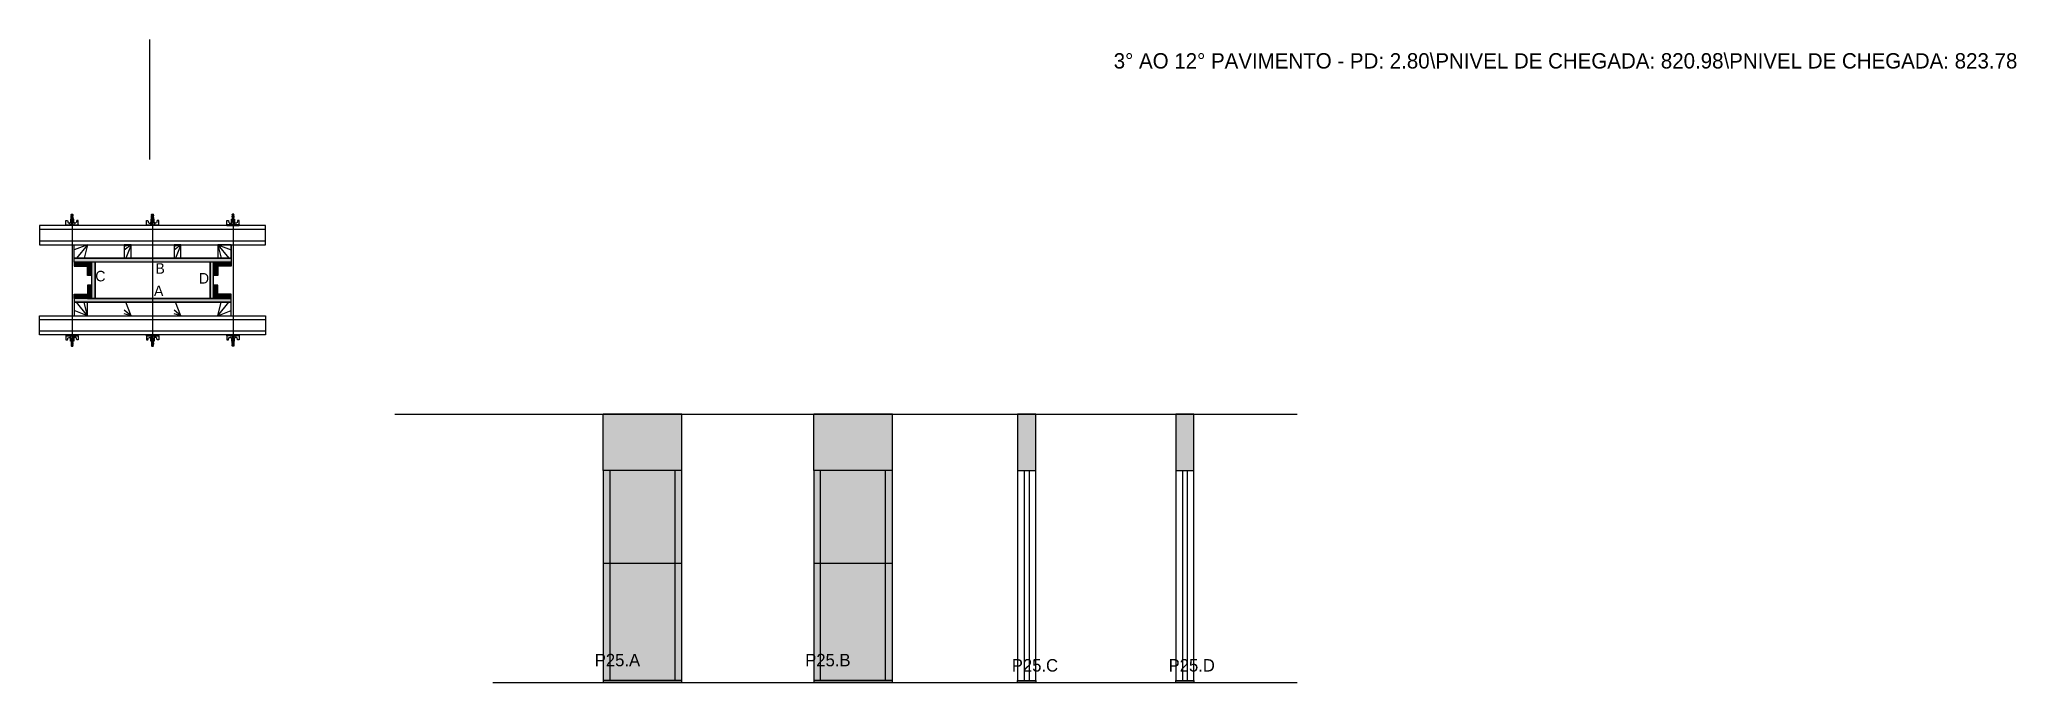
# Model space of a CAD drawing. Header units: metres. Extents: x 4233 to 6297, y 5226 to 5897.
import ezdxf

# ---------------------------------------------------------------- set-up
doc = ezdxf.new("R2010")
doc.units = ezdxf.units.M
for name, color, linetype in [('CHAPA', 7, 'Continuous'), ('COTA', 7, 'Continuous'), ('Hachura', 7, 'Continuous'), ('Madeira', 7, 'Continuous'), ('NOMENCLATURA', 7, 'Continuous'), ('Nível', 7, 'Continuous'), ('Painéis', 7, 'Continuous'), ('Perfil Metálico', 7, 'Continuous'), ('SARR_2.2x7', 7, 'Continuous'), ('SARRAFO', 7, 'Continuous'), ('Texto Seção', 7, 'Continuous'), ('TEXTO_GERAL', 7, 'Continuous')]:
    doc.layers.add(name, color=color, linetype=linetype)

msp = doc.modelspace()

# ---------------------------------------------------------------- hatches: boundary and pattern name
at = {"layer": 'COTA'}
h = msp.add_hatch(color=7, dxfattribs=at)
h.dxf.hatch_style = 1
h.paths.add_polyline_path([(4821.3, 5506.1), (4821.3, 5447.1), (4821.3, 5447.1), (4903.3, 5447.1), (4903.3, 5447.1), (4903.3, 5506.1), (4903.3, 5506.1), (4821.3, 5506.1)])
h = msp.add_hatch(color=7, dxfattribs=at)
h.dxf.hatch_style = 1
h.paths.add_polyline_path([(5041.1, 5506.1), (5041.1, 5447.1), (5041.1, 5447.1), (5123.1, 5447.1), (5123.1, 5447.1), (5123.1, 5506.1), (5123.1, 5506.1), (5041.1, 5506.1)])
h = msp.add_hatch(color=7, dxfattribs=at)
h.dxf.hatch_style = 1
h.paths.add_polyline_path([(5272.8, 5447.1), (5272.8, 5506.1), (5272.8, 5506.1), (5253.8, 5506.1), (5253.8, 5506.1), (5253.8, 5447.1), (5253.8, 5447.1), (5272.8, 5447.1)])
h = msp.add_hatch(color=7, dxfattribs=at)
h.dxf.hatch_style = 1
h.paths.add_polyline_path([(5438, 5447.1), (5438, 5506.1), (5438, 5506.1), (5419, 5506.1), (5419, 5506.1), (5419, 5447.1), (5419, 5447.1), (5438, 5447.1)])
at = {"layer": 'Hachura'}
h = msp.add_hatch(color=7, dxfattribs=at)
h.dxf.hatch_style = 1
h.paths.add_polyline_path([(4268.7, 5664.7), (4268.7, 5668.7), (4268.7, 5668.7), (4432.7, 5668.7), (4432.7, 5668.7), (4432.7, 5664.7), (4432.7, 5664.7), (4268.7, 5664.7)])
h = msp.add_hatch(color=7, dxfattribs=at)
h.dxf.hatch_style = 1
h.paths.add_polyline_path([(4268.7, 5664.7), (4268.7, 5668.7), (4268.7, 5668.7), (4432.7, 5668.7), (4432.7, 5668.7), (4432.7, 5664.7), (4432.7, 5664.7), (4268.7, 5664.7)])
h = msp.add_hatch(color=7, dxfattribs=at)
h.dxf.hatch_style = 1
h.paths.add_polyline_path([(4282.7, 5664.7), (4282.7, 5660.3), (4282.7, 5660.3), (4268.7, 5660.3), (4268.7, 5660.3), (4268.7, 5664.7), (4268.7, 5664.7), (4282.7, 5664.7)])
h = msp.add_hatch(color=7, dxfattribs=at)
h.dxf.hatch_style = 1
h.paths.add_polyline_path([(4287.1, 5664.7), (4282.7, 5664.7), (4282.7, 5664.7), (4282.7, 5650.7), (4282.7, 5650.7), (4287.1, 5650.7), (4287.1, 5650.7), (4287.1, 5664.7)])
h = msp.add_hatch(color=7, dxfattribs=at)
h.dxf.hatch_style = 1
h.paths.add_polyline_path([(4290.7, 5664.7), (4287.1, 5664.7), (4287.1, 5664.7), (4287.1, 5626.7), (4287.1, 5626.7), (4290.7, 5626.7), (4290.7, 5626.7), (4290.7, 5664.7)])
h = msp.add_hatch(color=7, dxfattribs=at)
h.dxf.hatch_style = 1
h.paths.add_polyline_path([(4290.7, 5664.7), (4287.1, 5664.7), (4287.1, 5664.7), (4287.1, 5626.7), (4287.1, 5626.7), (4290.7, 5626.7), (4290.7, 5626.7), (4290.7, 5664.7)])
h = msp.add_hatch(color=7, dxfattribs=at)
h.dxf.hatch_style = 1
h.paths.add_polyline_path([(4414.3, 5664.7), (4410.7, 5664.7), (4410.7, 5664.7), (4410.7, 5626.7), (4410.7, 5626.7), (4414.3, 5626.7), (4414.3, 5626.7), (4414.3, 5664.7)])
h = msp.add_hatch(color=7, dxfattribs=at)
h.dxf.hatch_style = 1
h.paths.add_polyline_path([(4414.3, 5664.7), (4410.7, 5664.7), (4410.7, 5664.7), (4410.7, 5626.7), (4410.7, 5626.7), (4414.3, 5626.7), (4414.3, 5626.7), (4414.3, 5664.7)])
h = msp.add_hatch(color=7, dxfattribs=at)
h.dxf.hatch_style = 1
h.paths.add_polyline_path([(4418.7, 5664.7), (4414.3, 5664.7), (4414.3, 5664.7), (4414.3, 5650.7), (4414.3, 5650.7), (4418.7, 5650.7), (4418.7, 5650.7), (4418.7, 5664.7)])
h = msp.add_hatch(color=7, dxfattribs=at)
h.dxf.hatch_style = 1
h.paths.add_polyline_path([(4418.7, 5664.7), (4418.7, 5660.3), (4418.7, 5660.3), (4432.7, 5660.3), (4432.7, 5660.3), (4432.7, 5664.7), (4432.7, 5664.7), (4418.7, 5664.7)])
h = msp.add_hatch(color=7, dxfattribs=at)
h.dxf.hatch_style = 1
h.paths.add_polyline_path([(4287.1, 5626.7), (4282.7, 5626.7), (4282.7, 5626.7), (4282.7, 5640.7), (4282.7, 5640.7), (4287.1, 5640.7), (4287.1, 5640.7), (4287.1, 5626.7)])
h = msp.add_hatch(color=7, dxfattribs=at)
h.dxf.hatch_style = 1
h.paths.add_polyline_path([(4418.7, 5626.7), (4414.3, 5626.7), (4414.3, 5626.7), (4414.3, 5640.7), (4414.3, 5640.7), (4418.7, 5640.7), (4418.7, 5640.7), (4418.7, 5626.7)])
h = msp.add_hatch(color=7, dxfattribs=at)
h.dxf.hatch_style = 1
h.paths.add_polyline_path([(4282.7, 5626.7), (4282.7, 5631.1), (4282.7, 5631.1), (4268.7, 5631.1), (4268.7, 5631.1), (4268.7, 5626.7), (4268.7, 5626.7), (4282.7, 5626.7)])
h = msp.add_hatch(color=7, dxfattribs=at)
h.dxf.hatch_style = 1
h.paths.add_polyline_path([(4268.7, 5626.7), (4268.7, 5622.7), (4268.7, 5622.7), (4432.7, 5622.7), (4432.7, 5622.7), (4432.7, 5626.7), (4432.7, 5626.7), (4268.7, 5626.7)])
h = msp.add_hatch(color=7, dxfattribs=at)
h.dxf.hatch_style = 1
h.paths.add_polyline_path([(4268.7, 5626.7), (4268.7, 5622.7), (4268.7, 5622.7), (4432.7, 5622.7), (4432.7, 5622.7), (4432.7, 5626.7), (4432.7, 5626.7), (4268.7, 5626.7)])
h = msp.add_hatch(color=7, dxfattribs=at)
h.dxf.hatch_style = 1
h.paths.add_polyline_path([(4418.7, 5626.7), (4418.7, 5631.1), (4418.7, 5631.1), (4432.7, 5631.1), (4432.7, 5631.1), (4432.7, 5626.7), (4432.7, 5626.7), (4418.7, 5626.7)])
h = msp.add_hatch(color=7, dxfattribs=at)
h.dxf.hatch_style = 1
h.paths.add_polyline_path([(4903.3, 5447.1), (4821.3, 5447.1), (4821.3, 5447.1), (4821.3, 5226.1), (4821.3, 5226.1), (4903.3, 5226.1), (4903.3, 5226.1), (4903.3, 5447.1)])
h = msp.add_hatch(color=7, dxfattribs=at)
h.dxf.hatch_style = 1
h.paths.add_polyline_path([(5123.1, 5447.1), (5041.1, 5447.1), (5041.1, 5447.1), (5041.1, 5226.1), (5041.1, 5226.1), (5123.1, 5226.1), (5123.1, 5226.1), (5123.1, 5447.1)])

# ---------------------------------------------------------------- linework, layer by layer
at = {"layer": 'CHAPA', "color": 7, "lineweight": 25}
for points in [[(4268.7, 5664.7), (4268.7, 5668.7), (4432.7, 5668.7), (4432.7, 5664.7)], [(4268.7, 5664.7), (4268.7, 5668.7), (4432.7, 5668.7), (4432.7, 5664.7)], [(4290.7, 5664.7), (4287.1, 5664.7), (4287.1, 5626.7), (4290.7, 5626.7)], [(4290.7, 5664.7), (4287.1, 5664.7), (4287.1, 5626.7), (4290.7, 5626.7)], [(4414.3, 5664.7), (4410.7, 5664.7), (4410.7, 5626.7), (4414.3, 5626.7)], [(4414.3, 5664.7), (4410.7, 5664.7), (4410.7, 5626.7), (4414.3, 5626.7)], [(4268.7, 5626.7), (4268.7, 5622.7), (4432.7, 5622.7), (4432.7, 5626.7)], [(4268.7, 5626.7), (4268.7, 5622.7), (4432.7, 5622.7), (4432.7, 5626.7)]]:
    msp.add_lwpolyline(points, close=True, dxfattribs=at)
at = {"layer": 'COTA', "color": 7, "lineweight": 25}
for p, q in [((4903.3, 5506.1), (4821.3, 5506.1)), ((4821.3, 5447.1), (4821.3, 5506.1)), ((4903.3, 5447.1), (4903.3, 5506.1)), ((5123.1, 5506.1), (5041.1, 5506.1)), ((5041.1, 5447.1), (5041.1, 5506.1)), ((5123.1, 5447.1), (5123.1, 5506.1))]:
    msp.add_line(p, q, dxfattribs=at)
for points in [[(5272.8, 5447.1), (5272.8, 5506.1), (5253.8, 5506.1), (5253.8, 5447.1)], [(5438, 5447.1), (5438, 5506.1), (5419, 5506.1), (5419, 5447.1)]]:
    msp.add_lwpolyline(points, dxfattribs=at)
at = {"layer": 'Defpoints', "color": 7, "lineweight": 25}
msp.add_line((4347.7, 5771.8), (4347.7, 5896.8), dxfattribs=at)
at = {"layer": 'Hachura', "color": 7, "lineweight": 25}
for p, q in [((4260.3, 5702.7), (4260.3, 5707.9)), ((4260.3, 5707.9), (4261.9, 5707.9)), ((4260.3, 5703.6), (4273.2, 5703.6)), ((4260.3, 5703.6), (4265.4, 5703.6)), ((4273.2, 5702.7), (4260.3, 5702.7)), ((4260.4, 5703.7), (4260.4, 5702.7)), ((4260.6, 5703.7), (4260.6, 5702.7)), ((4260.9, 5703.7), (4260.9, 5702.7)), ((4261.4, 5703.7), (4261.4, 5702.7)), ((4261.9, 5707.9), (4262.5, 5705.7)), ((4262.2, 5703.7), (4262.2, 5702.7)), ((4262.8, 5705.4), (4264.8, 5705.4)), ((4263.7, 5703.7), (4263.7, 5702.7)), ((4272.2, 5702.7), (4264.4, 5702.7)), ((4264.8, 5706.2), (4268.6, 5706.2)), ((4264.8, 5703.6), (4264.8, 5706.2)), ((4266.7, 5703.6), (4264.8, 5703.6)), ((4268.4, 5709.4), (4265, 5709.4)), ((4268.4, 5709.4), (4265, 5709.4)), ((4265, 5709.4), (4265, 5706.2)), ((4265.4, 5703.6), (4266.1, 5703.6)), ((4265.6, 5713.8), (4267.8, 5712.7)), ((4267.7, 5712.5), (4265.6, 5713.6)), ((4265.6, 5712.6), (4267.8, 5711.6)), ((4267.7, 5711.3), (4265.6, 5712.4)), ((4265.6, 5711.5), (4267.8, 5710.4)), ((4267.7, 5710.2), (4265.6, 5711.2)), ((4266.8, 5709.4), (4265.6, 5710.1)), ((4265.7, 5714.2), (4266, 5714.5)), ((4265.7, 5713.9), (4265.7, 5714.2)), ((4265.7, 5714.2), (4265.7, 5714.2)), ((4267.6, 5714.2), (4265.7, 5714.2)), ((4265.7, 5713.9), (4267.6, 5712.9)), ((4265.7, 5713.9), (4267.6, 5712.9)), ((4265.7, 5712.7), (4265.7, 5713.4)), ((4267.6, 5712.4), (4265.7, 5713.4)), ((4265.7, 5712.7), (4267.6, 5711.8)), ((4265.7, 5711.6), (4265.7, 5712.2)), ((4267.6, 5711.3), (4265.7, 5712.2)), ((4265.7, 5712), (4265.7, 5712.2)), ((4265.7, 5711.6), (4267.6, 5710.6)), ((4265.7, 5710.4), (4265.7, 5711.1)), ((4267.6, 5710.1), (4265.7, 5711.1)), ((4265.7, 5710.4), (4267.6, 5709.4)), ((4266.6, 5709.4), (4265.7, 5709.9)), ((4265.7, 5709.4), (4265.7, 5709.9)), ((4265.7, 5703.3), (4265.7, 5703.5)), ((4265.7, 5702.9), (4265.7, 5703.3)), ((4266, 5714.5), (4267.3, 5714.5)), ((4266.1, 5709.4), (4266.1, 5706.2)), ((4267.6, 5713.6), (4266.3, 5714.2)), ((4266.4, 5703.6), (4266.4, 5705.6)), ((4267.7, 5713.7), (4266.6, 5714.2)), ((4266.7, 5713.5), (4266.7, 5581.7)), ((4266.7, 5703.6), (4266.7, 5702.7)), ((4266.9, 5705.6), (4266.9, 5703.6)), ((4267.1, 5714.2), (4267.8, 5713.9)), ((4267.6, 5714.2), (4267.3, 5714.5)), ((4267.3, 5714.2), (4267.6, 5714.1)), ((4267.6, 5714.1), (4267.6, 5714.2)), ((4267.6, 5713.6), (4267.6, 5712.9)), ((4267.6, 5711.8), (4267.6, 5712.4)), ((4267.6, 5711), (4267.6, 5711.3)), ((4267.6, 5711), (4267.6, 5710.6)), ((4267.6, 5710.1), (4267.6, 5709.4)), ((4267.6, 5709.4), (4267.6, 5706.2)), ((4267.7, 5703.5), (4267.7, 5703.1)), ((4268.4, 5706.2), (4268.4, 5709.4)), ((4268.6, 5706.2), (4268.4, 5706.2)), ((4268.6, 5706.2), (4268.4, 5706.2)), ((4268.6, 5706.2), (4268.6, 5703.6)), ((4270.6, 5705.4), (4268.6, 5705.4)), ((4269.7, 5703.7), (4269.7, 5702.7)), ((4271.5, 5707.9), (4270.9, 5705.7)), ((4271.2, 5703.7), (4271.2, 5702.7)), ((4273.2, 5707.9), (4271.5, 5707.9)), ((4272, 5703.7), (4272, 5702.7)), ((4272.5, 5703.7), (4272.5, 5702.7)), ((4272.8, 5703.7), (4272.8, 5702.7)), ((4273, 5703.7), (4273, 5702.7)), ((4273.2, 5703.6), (4273.2, 5707.9)), ((4273.2, 5703.6), (4273.2, 5702.7)), ((4344.3, 5702.7), (4344.3, 5707.9)), ((4344.3, 5707.9), (4345.9, 5707.9)), ((4344.3, 5703.6), (4357.2, 5703.6)), ((4344.3, 5703.6), (4349.4, 5703.6)), ((4357.2, 5702.7), (4344.3, 5702.7)), ((4344.4, 5703.7), (4344.4, 5702.7)), ((4344.6, 5703.7), (4344.6, 5702.7)), ((4344.9, 5703.7), (4344.9, 5702.7)), ((4345.4, 5703.7), (4345.4, 5702.7)), ((4345.9, 5707.9), (4346.5, 5705.7)), ((4346.2, 5703.7), (4346.2, 5702.7)), ((4346.8, 5705.4), (4348.8, 5705.4)), ((4347.7, 5703.7), (4347.7, 5702.7)), ((4356.2, 5702.7), (4348.4, 5702.7)), ((4348.8, 5706.2), (4352.6, 5706.2)), ((4348.8, 5703.6), (4348.8, 5706.2)), ((4350.7, 5703.6), (4348.8, 5703.6)), ((4352.4, 5709.4), (4349, 5709.4)), ((4352.4, 5709.4), (4349, 5709.4)), ((4349, 5709.4), (4349, 5706.2)), ((4349.4, 5703.6), (4350.1, 5703.6)), ((4349.6, 5713.8), (4351.8, 5712.7)), ((4351.7, 5712.5), (4349.6, 5713.6)), ((4349.6, 5712.6), (4351.8, 5711.6)), ((4351.7, 5711.3), (4349.6, 5712.4)), ((4349.6, 5711.5), (4351.8, 5710.4)), ((4351.7, 5710.2), (4349.6, 5711.2)), ((4350.8, 5709.4), (4349.6, 5710.1)), ((4349.7, 5714.2), (4350, 5714.5)), ((4349.7, 5713.9), (4349.7, 5714.2)), ((4349.7, 5714.2), (4349.7, 5714.2)), ((4351.6, 5714.2), (4349.7, 5714.2)), ((4349.7, 5713.9), (4351.6, 5712.9)), ((4349.7, 5713.9), (4351.6, 5712.9)), ((4349.7, 5712.7), (4349.7, 5713.4)), ((4351.6, 5712.4), (4349.7, 5713.4)), ((4349.7, 5712.7), (4351.6, 5711.8)), ((4349.7, 5711.6), (4349.7, 5712.2)), ((4351.6, 5711.3), (4349.7, 5712.2)), ((4349.7, 5712), (4349.7, 5712.2)), ((4349.7, 5711.6), (4351.6, 5710.6)), ((4349.7, 5710.4), (4349.7, 5711.1)), ((4351.6, 5710.1), (4349.7, 5711.1)), ((4349.7, 5710.4), (4351.6, 5709.4)), ((4350.6, 5709.4), (4349.7, 5709.9)), ((4349.7, 5709.4), (4349.7, 5709.9)), ((4349.7, 5703.3), (4349.7, 5703.5)), ((4349.7, 5702.9), (4349.7, 5703.3)), ((4350, 5714.5), (4351.3, 5714.5)), ((4350.1, 5709.4), (4350.1, 5706.2)), ((4351.6, 5713.6), (4350.3, 5714.2)), ((4350.4, 5703.6), (4350.4, 5705.6)), ((4351.7, 5713.7), (4350.6, 5714.2)), ((4350.7, 5713.5), (4350.7, 5581.7)), ((4350.7, 5703.6), (4350.7, 5702.7)), ((4350.9, 5705.6), (4350.9, 5703.6)), ((4351.1, 5714.2), (4351.8, 5713.9)), ((4351.6, 5714.2), (4351.3, 5714.5)), ((4351.3, 5714.2), (4351.6, 5714.1)), ((4351.6, 5714.1), (4351.6, 5714.2)), ((4351.6, 5713.6), (4351.6, 5712.9)), ((4351.6, 5711.8), (4351.6, 5712.4)), ((4351.6, 5711), (4351.6, 5711.3)), ((4351.6, 5711), (4351.6, 5710.6)), ((4351.6, 5710.1), (4351.6, 5709.4)), ((4351.6, 5709.4), (4351.6, 5706.2)), ((4351.7, 5703.5), (4351.7, 5703.1)), ((4352.4, 5706.2), (4352.4, 5709.4)), ((4352.6, 5706.2), (4352.4, 5706.2)), ((4352.6, 5706.2), (4352.4, 5706.2)), ((4352.6, 5706.2), (4352.6, 5703.6)), ((4354.6, 5705.4), (4352.6, 5705.4)), ((4353.7, 5703.7), (4353.7, 5702.7)), ((4355.5, 5707.9), (4354.9, 5705.7)), ((4355.2, 5703.7), (4355.2, 5702.7)), ((4357.2, 5707.9), (4355.5, 5707.9)), ((4356, 5703.7), (4356, 5702.7)), ((4356.5, 5703.7), (4356.5, 5702.7)), ((4356.8, 5703.7), (4356.8, 5702.7)), ((4357, 5703.7), (4357, 5702.7)), ((4357.2, 5703.6), (4357.2, 5707.9)), ((4357.2, 5703.6), (4357.2, 5702.7)), ((4428.3, 5703.6), (4428.3, 5707.9)), ((4428.3, 5707.9), (4429.9, 5707.9)), ((4441.2, 5703.6), (4428.3, 5703.6)), ((4428.3, 5703.6), (4428.3, 5702.7)), ((4428.3, 5702.7), (4441.2, 5702.7)), ((4428.4, 5703.7), (4428.4, 5702.7)), ((4428.6, 5703.7), (4428.6, 5702.7)), ((4428.9, 5703.7), (4428.9, 5702.7)), ((4429.2, 5702.7), (4437, 5702.7)), ((4429.4, 5703.7), (4429.4, 5702.7)), ((4429.9, 5707.9), (4430.5, 5705.7)), ((4430.2, 5703.7), (4430.2, 5702.7)), ((4430.8, 5705.4), (4432.8, 5705.4)), ((4431.7, 5703.7), (4431.7, 5702.7)), ((4436.6, 5706.2), (4432.8, 5706.2)), ((4432.8, 5706.2), (4432.8, 5703.6)), ((4432.8, 5706.2), (4433, 5706.2)), ((4432.8, 5706.2), (4433, 5706.2)), ((4433, 5709.4), (4436.4, 5709.4)), ((4433, 5709.4), (4436.4, 5709.4)), ((4433, 5706.2), (4433, 5709.4)), ((4434.3, 5714.2), (4433.6, 5713.9)), ((4435.8, 5713.8), (4433.6, 5712.7)), ((4435.8, 5712.6), (4433.6, 5711.6)), ((4435.8, 5711.5), (4433.6, 5710.4)), ((4433.7, 5713.7), (4434.8, 5714.2)), ((4433.7, 5712.5), (4435.8, 5713.6)), ((4433.7, 5711.3), (4435.8, 5712.4)), ((4433.7, 5710.2), (4435.8, 5711.2)), ((4433.7, 5703.5), (4433.7, 5703.1)), ((4433.8, 5714.2), (4434.1, 5714.5)), ((4434.1, 5714.2), (4433.8, 5714.1)), ((4433.8, 5714.1), (4433.8, 5714.2)), ((4433.8, 5713.6), (4435.1, 5714.2)), ((4433.8, 5714.2), (4435.7, 5714.2)), ((4435.7, 5713.9), (4433.8, 5712.9)), ((4435.7, 5713.9), (4433.8, 5712.9)), ((4433.8, 5713.6), (4433.8, 5712.9)), ((4433.8, 5712.4), (4435.7, 5713.4)), ((4435.7, 5712.7), (4433.8, 5711.8)), ((4433.8, 5711.8), (4433.8, 5712.4)), ((4433.8, 5711.3), (4435.7, 5712.2)), ((4435.7, 5711.6), (4433.8, 5710.6)), ((4433.8, 5711), (4433.8, 5711.3)), ((4433.8, 5710.1), (4435.7, 5711.1)), ((4433.8, 5711), (4433.8, 5710.6)), ((4435.7, 5710.4), (4433.8, 5709.4)), ((4433.8, 5710.1), (4433.8, 5709.4)), ((4433.8, 5709.4), (4433.8, 5706.2)), ((4435.4, 5714.5), (4434.1, 5714.5)), ((4434.5, 5705.6), (4434.5, 5703.6)), ((4434.6, 5709.4), (4435.8, 5710.1)), ((4434.7, 5713.5), (4434.7, 5581.7)), ((4434.7, 5703.6), (4436.6, 5703.6)), ((4434.7, 5703.6), (4434.7, 5702.7)), ((4434.8, 5709.4), (4435.7, 5709.9)), ((4435, 5703.6), (4435, 5705.6)), ((4435.7, 5714.2), (4435.4, 5714.5)), ((4435.4, 5709.4), (4435.4, 5706.2)), ((4436, 5703.6), (4435.4, 5703.6)), ((4435.7, 5713.9), (4435.7, 5714.2)), ((4435.7, 5714.2), (4435.7, 5714.2)), ((4435.7, 5712.7), (4435.7, 5713.4)), ((4435.7, 5711.6), (4435.7, 5712.2)), ((4435.7, 5712), (4435.7, 5712.2)), ((4435.7, 5710.4), (4435.7, 5711.1)), ((4435.7, 5709.4), (4435.7, 5709.9)), ((4435.7, 5703.3), (4435.7, 5703.5)), ((4435.7, 5702.9), (4435.7, 5703.3)), ((4441.2, 5703.6), (4436, 5703.6)), ((4436.4, 5709.4), (4436.4, 5706.2)), ((4436.6, 5703.6), (4436.6, 5706.2)), ((4438.6, 5705.4), (4436.6, 5705.4)), ((4437.7, 5703.7), (4437.7, 5702.7)), ((4439.5, 5707.9), (4438.9, 5705.7)), ((4439.2, 5703.7), (4439.2, 5702.7)), ((4441.2, 5707.9), (4439.5, 5707.9)), ((4440, 5703.7), (4440, 5702.7)), ((4440.5, 5703.7), (4440.5, 5702.7)), ((4440.8, 5703.7), (4440.8, 5702.7)), ((4441, 5703.7), (4441, 5702.7)), ((4441.2, 5702.7), (4441.2, 5707.9)), ((4273.2, 5588.7), (4260.3, 5588.7)), ((4260.3, 5588.7), (4260.3, 5583.6)), ((4260.3, 5587.8), (4273.2, 5587.8)), ((4260.3, 5587.8), (4265.4, 5587.8)), ((4260.3, 5583.6), (4261.9, 5583.6)), ((4260.4, 5587.8), (4260.4, 5588.7)), ((4260.6, 5587.8), (4260.6, 5588.7)), ((4260.9, 5587.8), (4260.9, 5588.7)), ((4261.4, 5587.8), (4261.4, 5588.7)), ((4261.9, 5583.6), (4262.5, 5585.8)), ((4262.2, 5587.8), (4262.2, 5588.7)), ((4262.8, 5586), (4264.8, 5586)), ((4263.7, 5587.8), (4263.7, 5588.7)), ((4272.2, 5588.7), (4264.4, 5588.7)), ((4266.7, 5587.8), (4264.8, 5587.8)), ((4264.8, 5587.8), (4264.8, 5585.3)), ((4264.8, 5585.3), (4268.6, 5585.3)), ((4265, 5582), (4265, 5585.3)), ((4268.4, 5582.1), (4265, 5582.1)), ((4268.4, 5582), (4265, 5582)), ((4265.4, 5587.8), (4266.1, 5587.8)), ((4266.8, 5582), (4265.6, 5581.4)), ((4267.7, 5581.3), (4265.6, 5580.2)), ((4265.6, 5580), (4267.8, 5581.1)), ((4267.7, 5580.1), (4265.6, 5579.1)), ((4265.6, 5578.8), (4267.8, 5579.9)), ((4267.7, 5579), (4265.6, 5577.9)), ((4265.6, 5577.7), (4267.8, 5578.8)), ((4265.7, 5588.6), (4265.7, 5588.2)), ((4265.7, 5588.2), (4265.7, 5587.9)), ((4265.7, 5581.1), (4267.6, 5582)), ((4266.6, 5582), (4265.7, 5581.6)), ((4265.7, 5582), (4265.7, 5581.6)), ((4267.6, 5581.4), (4265.7, 5580.4)), ((4265.7, 5581.1), (4265.7, 5580.4)), ((4265.7, 5579.9), (4267.6, 5580.9)), ((4267.6, 5580.2), (4265.7, 5579.3)), ((4265.7, 5579.9), (4265.7, 5579.3)), ((4265.7, 5578.7), (4267.6, 5579.7)), ((4265.7, 5579.5), (4265.7, 5579.3)), ((4267.6, 5579.1), (4265.7, 5578.1)), ((4265.7, 5578.7), (4265.7, 5578.1)), ((4265.7, 5577.6), (4267.6, 5578.5)), ((4265.7, 5577.6), (4267.6, 5578.5)), ((4265.7, 5577.6), (4265.7, 5577.3)), ((4265.7, 5577.3), (4265.7, 5577.3)), ((4265.7, 5577.3), (4266, 5576.9)), ((4267.6, 5577.3), (4265.7, 5577.3)), ((4266, 5576.9), (4267.3, 5576.9)), ((4266.1, 5582), (4266.1, 5585.3)), ((4267.6, 5577.9), (4266.3, 5577.3)), ((4266.4, 5587.8), (4266.4, 5585.8)), ((4267.7, 5577.8), (4266.6, 5577.3)), ((4266.7, 5587.8), (4266.7, 5588.7)), ((4266.9, 5585.8), (4266.9, 5587.8)), ((4267.1, 5577.3), (4267.8, 5577.6)), ((4267.3, 5577.3), (4267.6, 5577.4)), ((4267.6, 5577.3), (4267.3, 5576.9)), ((4267.6, 5582), (4267.6, 5585.3)), ((4267.6, 5581.4), (4267.6, 5582)), ((4267.6, 5580.4), (4267.6, 5580.9)), ((4267.6, 5580.4), (4267.6, 5580.2)), ((4267.6, 5579.7), (4267.6, 5579.1)), ((4267.6, 5577.9), (4267.6, 5578.5)), ((4267.6, 5577.4), (4267.6, 5577.3)), ((4267.7, 5588), (4267.7, 5588.4)), ((4268.4, 5585.3), (4268.4, 5582)), ((4268.6, 5585.3), (4268.4, 5585.3)), ((4268.6, 5585.3), (4268.4, 5585.3)), ((4268.6, 5585.3), (4268.6, 5587.8)), ((4270.6, 5586), (4268.6, 5586)), ((4269.7, 5587.8), (4269.7, 5588.7)), ((4271.5, 5583.6), (4270.9, 5585.8)), ((4271.2, 5587.8), (4271.2, 5588.7)), ((4273.2, 5583.6), (4271.5, 5583.6)), ((4272, 5587.8), (4272, 5588.7)), ((4272.5, 5587.8), (4272.5, 5588.7)), ((4272.8, 5587.8), (4272.8, 5588.7)), ((4273, 5587.8), (4273, 5588.7)), ((4273.2, 5587.8), (4273.2, 5588.7)), ((4273.2, 5587.8), (4273.2, 5583.6)), ((4357.2, 5588.7), (4344.3, 5588.7)), ((4344.3, 5588.7), (4344.3, 5583.6)), ((4344.3, 5587.8), (4357.2, 5587.8)), ((4344.3, 5587.8), (4349.4, 5587.8)), ((4344.3, 5583.6), (4345.9, 5583.6)), ((4344.4, 5587.8), (4344.4, 5588.7)), ((4344.6, 5587.8), (4344.6, 5588.7)), ((4344.9, 5587.8), (4344.9, 5588.7)), ((4345.4, 5587.8), (4345.4, 5588.7)), ((4345.9, 5583.6), (4346.5, 5585.8)), ((4346.2, 5587.8), (4346.2, 5588.7)), ((4346.8, 5586), (4348.8, 5586)), ((4347.7, 5587.8), (4347.7, 5588.7)), ((4356.2, 5588.7), (4348.4, 5588.7)), ((4350.7, 5587.8), (4348.8, 5587.8)), ((4348.8, 5587.8), (4348.8, 5585.3)), ((4348.8, 5585.3), (4352.6, 5585.3)), ((4349, 5582), (4349, 5585.3)), ((4352.4, 5582.1), (4349, 5582.1)), ((4352.4, 5582), (4349, 5582)), ((4349.4, 5587.8), (4350.1, 5587.8)), ((4350.8, 5582), (4349.6, 5581.4)), ((4351.7, 5581.3), (4349.6, 5580.2)), ((4349.6, 5580), (4351.8, 5581.1)), ((4351.7, 5580.1), (4349.6, 5579.1)), ((4349.6, 5578.8), (4351.8, 5579.9)), ((4351.7, 5579), (4349.6, 5577.9)), ((4349.6, 5577.7), (4351.8, 5578.8)), ((4349.7, 5588.6), (4349.7, 5588.2)), ((4349.7, 5588.2), (4349.7, 5587.9)), ((4349.7, 5581.1), (4351.6, 5582)), ((4350.6, 5582), (4349.7, 5581.6)), ((4349.7, 5582), (4349.7, 5581.6)), ((4351.6, 5581.4), (4349.7, 5580.4)), ((4349.7, 5581.1), (4349.7, 5580.4)), ((4349.7, 5579.9), (4351.6, 5580.9)), ((4351.6, 5580.2), (4349.7, 5579.3)), ((4349.7, 5579.9), (4349.7, 5579.3)), ((4349.7, 5578.7), (4351.6, 5579.7)), ((4349.7, 5579.5), (4349.7, 5579.3)), ((4351.6, 5579.1), (4349.7, 5578.1)), ((4349.7, 5578.7), (4349.7, 5578.1)), ((4349.7, 5577.6), (4351.6, 5578.5)), ((4349.7, 5577.6), (4351.6, 5578.5)), ((4349.7, 5577.6), (4349.7, 5577.3)), ((4349.7, 5577.3), (4349.7, 5577.3)), ((4349.7, 5577.3), (4350, 5576.9)), ((4351.6, 5577.3), (4349.7, 5577.3)), ((4350, 5576.9), (4351.3, 5576.9)), ((4350.1, 5582), (4350.1, 5585.3)), ((4351.6, 5577.9), (4350.3, 5577.3)), ((4350.4, 5587.8), (4350.4, 5585.8)), ((4351.7, 5577.8), (4350.6, 5577.3)), ((4350.7, 5587.8), (4350.7, 5588.7)), ((4350.9, 5585.8), (4350.9, 5587.8)), ((4351.1, 5577.3), (4351.8, 5577.6)), ((4351.3, 5577.3), (4351.6, 5577.4)), ((4351.6, 5577.3), (4351.3, 5576.9)), ((4351.6, 5582), (4351.6, 5585.3)), ((4351.6, 5581.4), (4351.6, 5582)), ((4351.6, 5580.4), (4351.6, 5580.9)), ((4351.6, 5580.4), (4351.6, 5580.2)), ((4351.6, 5579.7), (4351.6, 5579.1)), ((4351.6, 5577.9), (4351.6, 5578.5)), ((4351.6, 5577.4), (4351.6, 5577.3)), ((4351.7, 5588), (4351.7, 5588.4)), ((4352.4, 5585.3), (4352.4, 5582)), ((4352.6, 5585.3), (4352.4, 5585.3)), ((4352.6, 5585.3), (4352.4, 5585.3)), ((4352.6, 5585.3), (4352.6, 5587.8)), ((4354.6, 5586), (4352.6, 5586)), ((4353.7, 5587.8), (4353.7, 5588.7)), ((4355.5, 5583.6), (4354.9, 5585.8)), ((4355.2, 5587.8), (4355.2, 5588.7)), ((4357.2, 5583.6), (4355.5, 5583.6)), ((4356, 5587.8), (4356, 5588.7)), ((4356.5, 5587.8), (4356.5, 5588.7)), ((4356.8, 5587.8), (4356.8, 5588.7)), ((4357, 5587.8), (4357, 5588.7)), ((4357.2, 5587.8), (4357.2, 5588.7)), ((4357.2, 5587.8), (4357.2, 5583.6)), ((4428.3, 5588.7), (4441.2, 5588.7)), ((4428.3, 5587.8), (4428.3, 5588.7)), ((4441.2, 5587.8), (4428.3, 5587.8)), ((4428.3, 5587.8), (4428.3, 5583.6)), ((4428.3, 5583.6), (4429.9, 5583.6)), ((4428.4, 5587.8), (4428.4, 5588.7)), ((4428.6, 5587.8), (4428.6, 5588.7)), ((4428.9, 5587.8), (4428.9, 5588.7)), ((4429.2, 5588.7), (4437, 5588.7)), ((4429.4, 5587.8), (4429.4, 5588.7)), ((4429.9, 5583.6), (4430.5, 5585.8)), ((4430.2, 5587.8), (4430.2, 5588.7)), ((4430.8, 5586), (4432.8, 5586)), ((4431.7, 5587.8), (4431.7, 5588.7)), ((4432.8, 5585.3), (4432.8, 5587.8)), ((4436.6, 5585.3), (4432.8, 5585.3)), ((4432.8, 5585.3), (4433, 5585.3)), ((4432.8, 5585.3), (4433, 5585.3)), ((4433, 5585.3), (4433, 5582)), ((4433, 5582.1), (4436.4, 5582.1)), ((4433, 5582), (4436.4, 5582)), ((4435.8, 5580), (4433.6, 5581.1)), ((4435.8, 5578.8), (4433.6, 5579.9)), ((4435.8, 5577.7), (4433.6, 5578.8)), ((4434.3, 5577.3), (4433.6, 5577.6)), ((4433.7, 5588), (4433.7, 5588.4)), ((4433.7, 5581.3), (4435.8, 5580.2)), ((4433.7, 5580.1), (4435.8, 5579.1)), ((4433.7, 5579), (4435.8, 5577.9)), ((4433.7, 5577.8), (4434.8, 5577.3)), ((4433.8, 5582), (4433.8, 5585.3)), ((4433.8, 5581.4), (4433.8, 5582)), ((4435.7, 5581.1), (4433.8, 5582)), ((4433.8, 5581.4), (4435.7, 5580.4)), ((4433.8, 5580.4), (4433.8, 5580.9)), ((4435.7, 5579.9), (4433.8, 5580.9)), ((4433.8, 5580.4), (4433.8, 5580.2)), ((4433.8, 5580.2), (4435.7, 5579.3)), ((4433.8, 5579.7), (4433.8, 5579.1)), ((4435.7, 5578.7), (4433.8, 5579.7)), ((4433.8, 5579.1), (4435.7, 5578.1)), ((4435.7, 5577.6), (4433.8, 5578.5)), ((4433.8, 5577.9), (4433.8, 5578.5)), ((4435.7, 5577.6), (4433.8, 5578.5)), ((4433.8, 5577.9), (4435.1, 5577.3)), ((4434.1, 5577.3), (4433.8, 5577.4)), ((4433.8, 5577.4), (4433.8, 5577.3)), ((4433.8, 5577.3), (4434.1, 5576.9)), ((4433.8, 5577.3), (4435.7, 5577.3)), ((4435.4, 5576.9), (4434.1, 5576.9)), ((4434.5, 5585.8), (4434.5, 5587.8)), ((4434.6, 5582), (4435.8, 5581.4)), ((4434.7, 5587.8), (4434.7, 5588.7)), ((4434.7, 5587.8), (4436.6, 5587.8)), ((4434.8, 5582), (4435.7, 5581.6)), ((4435, 5587.8), (4435, 5585.8)), ((4436, 5587.8), (4435.4, 5587.8)), ((4435.4, 5582), (4435.4, 5585.3)), ((4435.7, 5577.3), (4435.4, 5576.9)), ((4435.7, 5588.6), (4435.7, 5588.2)), ((4435.7, 5588.2), (4435.7, 5587.9)), ((4435.7, 5582), (4435.7, 5581.6)), ((4435.7, 5581.1), (4435.7, 5580.4)), ((4435.7, 5579.9), (4435.7, 5579.3)), ((4435.7, 5579.5), (4435.7, 5579.3)), ((4435.7, 5578.7), (4435.7, 5578.1)), ((4435.7, 5577.6), (4435.7, 5577.3)), ((4435.7, 5577.3), (4435.7, 5577.3)), ((4441.2, 5587.8), (4436, 5587.8)), ((4436.4, 5582), (4436.4, 5585.3)), ((4436.6, 5587.8), (4436.6, 5585.3)), ((4438.6, 5586), (4436.6, 5586)), ((4437.7, 5587.8), (4437.7, 5588.7)), ((4439.5, 5583.6), (4438.9, 5585.8)), ((4439.2, 5587.8), (4439.2, 5588.7)), ((4441.2, 5583.6), (4439.5, 5583.6)), ((4440, 5587.8), (4440, 5588.7)), ((4440.5, 5587.8), (4440.5, 5588.7)), ((4440.8, 5587.8), (4440.8, 5588.7)), ((4441, 5587.8), (4441, 5588.7)), ((4441.2, 5588.7), (4441.2, 5583.6))]:
    msp.add_line(p, q, dxfattribs=at)
at = {"layer": 'Madeira', "color": 7, "lineweight": 25}
for p, q in [((4282.7, 5682.7), (4268.7, 5677.3)), ((4282.7, 5682.7), (4271.2, 5668.7)), ((4282.7, 5682.7), (4279.2, 5668.7)), ((4328.2, 5682.7), (4321.2, 5677)), ((4328.2, 5682.7), (4321.2, 5681)), ((4328.2, 5682.7), (4322.8, 5668.8)), ((4380.2, 5682.7), (4373.2, 5677)), ((4380.2, 5682.7), (4373.2, 5681)), ((4380.2, 5682.7), (4374.8, 5668.8)), ((4418.7, 5682.8), (4430.2, 5668.7)), ((4418.7, 5682.8), (4422.2, 5668.8)), ((4418.7, 5682.8), (4432.7, 5677.3)), ((4282.7, 5608.7), (4268.7, 5614.2)), ((4282.7, 5608.7), (4271.2, 5622.7)), ((4282.7, 5608.7), (4279.2, 5622.7)), ((4328.2, 5608.7), (4321.2, 5614.5)), ((4328.2, 5608.7), (4322.8, 5622.7)), ((4380.2, 5608.7), (4373.2, 5614.5)), ((4380.2, 5608.7), (4374.8, 5622.7)), ((4418.7, 5608.7), (4430.2, 5622.7)), ((4418.7, 5608.7), (4422.2, 5622.7)), ((4418.7, 5608.7), (4432.7, 5614.2)), ((4328.2, 5608.7), (4321.2, 5610.5)), ((4380.2, 5608.7), (4373.2, 5610.5))]:
    msp.add_line(p, q, dxfattribs=at)
for points in [[(4432.7, 5682.8), (4432.7, 5668.8), (4268.7, 5668.8), (4268.7, 5682.8)], [(4328.2, 5682.7), (4321.2, 5682.8), (4321.2, 5668.8), (4328.2, 5668.7)], [(4380.2, 5682.7), (4373.2, 5682.8), (4373.2, 5668.8), (4380.2, 5668.7)], [(4418.7, 5682.8), (4418.7, 5668.8), (4432.7, 5668.7), (4432.7, 5682.7)], [(4282.7, 5608.7), (4282.7, 5622.7), (4268.7, 5622.7), (4268.7, 5608.7)], [(4432.7, 5608.7), (4432.7, 5622.7), (4268.7, 5622.7), (4268.7, 5608.7)]]:
    msp.add_lwpolyline(points, close=True, dxfattribs=at)
at = {"layer": 'Nível', "color": 7, "lineweight": 25}
for p, q in [((4603.7, 5506.1), (5545.7, 5506.1)), ((4705.9, 5226.1), (5545.7, 5226.1))]:
    msp.add_line(p, q, dxfattribs=at)
at = {"layer": 'Painéis', "color": 7, "lineweight": 25}
for p, q in [((4821.3, 5447.1), (4821.3, 5226.1)), ((4903.3, 5447.1), (4821.3, 5447.1)), ((4903.3, 5226.1), (4903.3, 5447.1)), ((5041.1, 5447.1), (5041.1, 5228.1)), ((5123.1, 5447.1), (5041.1, 5447.1)), ((5123.1, 5228.1), (5123.1, 5447.1)), ((5253.8, 5447.1), (5253.8, 5228.1)), ((5253.8, 5447.1), (5272.8, 5447.1)), ((5272.8, 5228.1), (5272.8, 5447.1)), ((5419, 5447.1), (5419, 5228.1)), ((5419, 5447.1), (5438, 5447.1)), ((5438, 5228.1), (5438, 5447.1)), ((4903.3, 5350.1), (4821.3, 5350.1)), ((5123.1, 5350.1), (5041.1, 5350.1)), ((4821.3, 5228.1), (4903.3, 5228.1)), ((5041.1, 5228.1), (5123.1, 5228.1)), ((5253.8, 5228.1), (5272.8, 5228.1)), ((5419, 5228.1), (5438, 5228.1))]:
    msp.add_line(p, q, dxfattribs=at)
for points in [[(4410.7, 5626.7), (4410.7, 5664.7), (4290.7, 5664.7), (4290.7, 5626.7)], [(4903.3, 5228.1), (4821.3, 5228.1), (4821.3, 5226.1), (4903.3, 5226.1)], [(5123.1, 5228.1), (5041.1, 5228.1), (5041.1, 5226.1), (5123.1, 5226.1)], [(5253.8, 5228.1), (5272.8, 5228.1), (5272.8, 5226.1), (5253.8, 5226.1)], [(5419, 5228.1), (5438, 5228.1), (5438, 5226.1), (5419, 5226.1)]]:
    msp.add_lwpolyline(points, close=True, dxfattribs=at)
at = {"layer": 'Perfil Metálico', "color": 7, "lineweight": 25}
for points in [[(4232.7, 5702.7), (4232.7, 5682.7), (4468.7, 5682.7), (4468.7, 5702.7)], [(4468.7, 5686.7), (4468.7, 5698.7), (4232.7, 5698.7), (4232.7, 5686.7)], [(4232.7, 5588.7), (4232.7, 5608.7), (4468.7, 5608.7), (4468.7, 5588.7)], [(4468.7, 5604.7), (4468.7, 5592.7), (4232.7, 5592.7), (4232.7, 5604.7)]]:
    msp.add_lwpolyline(points, close=True, dxfattribs=at)
at = {"layer": 'SARR_2.2x7', "color": 7, "lineweight": 25}
for p, q in [((4828.3, 5350.1), (4828.3, 5447.1)), ((4896.3, 5350.1), (4896.3, 5447.1)), ((5048.1, 5350.1), (5048.1, 5447.1)), ((5116.1, 5350.1), (5116.1, 5447.1)), ((5260.8, 5447.1), (5260.8, 5228.1)), ((5265.8, 5447.1), (5265.8, 5228.1)), ((5426, 5447.1), (5426, 5228.1)), ((5431, 5447.1), (5431, 5228.1)), ((4828.3, 5228.1), (4828.3, 5350.1)), ((4896.3, 5228.1), (4896.3, 5350.1)), ((5048.1, 5228.1), (5048.1, 5350.1)), ((5116.1, 5228.1), (5116.1, 5350.1)), ((4828.3, 5228.1), (4828.3, 5228.1)), ((4896.3, 5228.1), (4896.3, 5228.1)), ((5048.1, 5228.1), (5048.1, 5228.1)), ((5116.1, 5228.1), (5116.1, 5228.1))]:
    msp.add_line(p, q, dxfattribs=at)
at = {"layer": 'SARRAFO', "color": 7, "lineweight": 25}
for points in [[(4268.7, 5660.3), (4282.7, 5660.3), (4282.7, 5664.7), (4268.7, 5664.7)], [(4282.7, 5650.7), (4282.7, 5664.7), (4287.1, 5664.7), (4287.1, 5650.7)], [(4414.3, 5650.7), (4414.3, 5664.7), (4418.7, 5664.7), (4418.7, 5650.7)], [(4432.7, 5660.3), (4418.7, 5660.3), (4418.7, 5664.7), (4432.7, 5664.7)], [(4282.7, 5640.7), (4282.7, 5626.7), (4287.1, 5626.7), (4287.1, 5640.7)], [(4414.3, 5640.7), (4414.3, 5626.7), (4418.7, 5626.7), (4418.7, 5640.7)], [(4268.7, 5631.1), (4282.7, 5631.1), (4282.7, 5626.7), (4268.7, 5626.7)], [(4432.7, 5631.1), (4418.7, 5631.1), (4418.7, 5626.7), (4432.7, 5626.7)]]:
    msp.add_lwpolyline(points, close=True, dxfattribs=at)

# ---------------------------------------------------------------- texts
at = {"layer": 'NOMENCLATURA', "color": 7, "lineweight": 25}
msp.add_text('3° AO 12° PAVIMENTO - PD: 2.80\\PNIVEL DE CHEGADA: 820.98\\PNIVEL DE CHEGADA: 823.78', height=16, dxfattribs=at).set_placement((5354.2, 5866.6))
at = {"layer": 'Texto Seção', "color": 7, "lineweight": 25}
for s, p in [('P25.A', (4812.4, 5242.9)), ('P25.B', (5032.1, 5242.9)), ('P25.C', (5247.8, 5237.4)), ('P25.D', (5411.5, 5237.4))]:
    msp.add_text(s, height=13, dxfattribs=at).set_placement(p)
at = {"layer": 'TEXTO_GERAL', "color": 7, "lineweight": 25}
for s, p in [('C', (4290.9, 5644.5)), ('B', (4353.7, 5652.5)), ('A', (4352.2, 5629.2)), ('D', (4399.1, 5642.2))]:
    msp.add_text(s, height=11, dxfattribs=at).set_placement(p)

doc.saveas('drawing.dxf')
